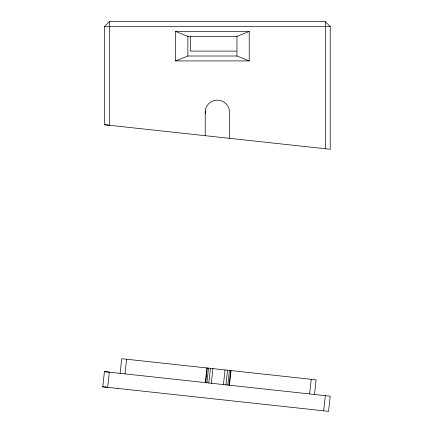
<?xml version="1.0" encoding="UTF-8"?>
<svg xmlns="http://www.w3.org/2000/svg" width="433" height="433" viewBox="0 0 433 433"><rect width="100%" height="100%" fill="white"/><g stroke="black" fill="none" stroke-linecap="round" stroke-linejoin="round"><path stroke-width="0.65" d="M102.778 386.804L104.423 371.638L330.222 396.179L328.577 411.35L102.778 386.804L107.687 387.34L109.332 372.174L104.423 371.638M120.125 373.343L121.716 358.703L316.112 379.833L314.52 394.474M125.007 373.874L126.598 359.233M205.285 382.599L206.877 367.958M205.697 382.648L207.288 368.007M206.904 382.777L208.495 368.137M208.825 382.983L210.416 368.342M211.331 383.259L212.922 368.618M223.433 384.574L225.025 369.934M225.939 384.845L227.531 370.204M227.861 385.056L229.452 370.415M229.068 385.186L230.659 370.545M229.479 385.229L231.07 370.588M309.644 393.943L311.235 379.303M323.695 410.82L325.345 395.648M104.423 26.559L109.332 21.65L325.313 21.65L330.222 26.559L330.222 149.277L104.423 124.731L104.423 26.559L330.222 26.559M175.603 60.918L187.873 56.009L236.959 56.009L249.229 60.918L249.229 31.468L175.603 31.468L175.603 60.918L249.229 60.918M249.229 31.468L236.959 36.377L236.959 56.009M187.798 36.377L237.035 36.377M236.413 51.099L190.325 51.099L190.325 36.377M117.381 388.396L117.749 388.433M104.423 124.731L109.332 125.267L109.332 21.65M175.603 31.468L187.873 36.377L187.873 56.009M205.226 113.776L205.469 109.284A12.27 12.27 0 0 1 229.598 112.461L229.425 138.316M325.345 148.746L325.313 21.65M205.226 111.146L205.226 135.686"/></g></svg>
